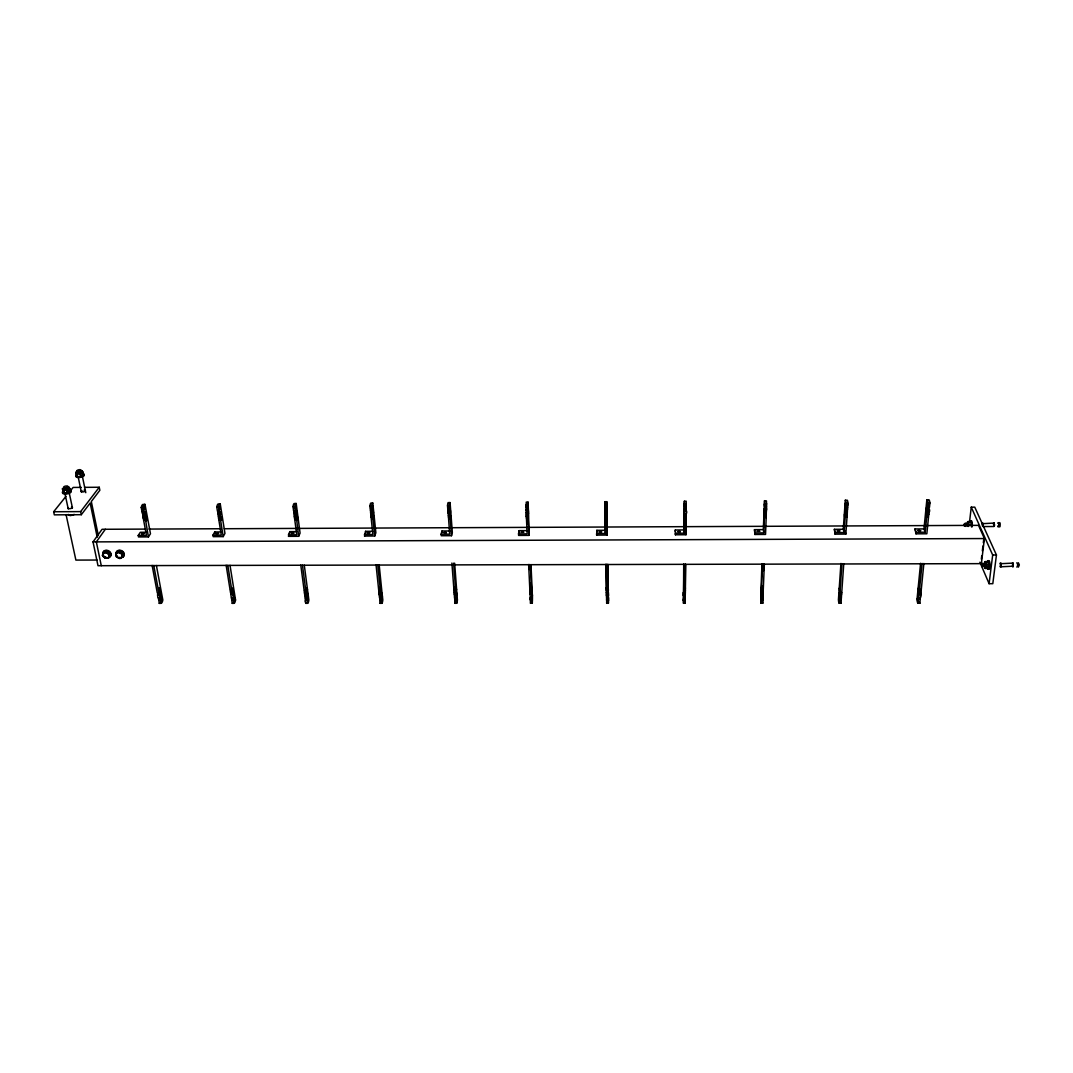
<?xml version="1.0" encoding="UTF-8"?>
<svg xmlns="http://www.w3.org/2000/svg" width="1073" height="1073" viewBox="0 0 1073 1073"><rect width="100%" height="100%" fill="white"/><g stroke="black" fill="none" stroke-linecap="round" stroke-linejoin="round"><path stroke-width="1.5" d="M604.944 509.997L604.931 501.735L606.741 501.681L606.768 512.505M604.984 501.695L604.971 507.542M604.904 505.705L604.944 504.042L605.078 507.583M606.755 510.976L606.795 508.991L606.701 509.983M606.661 505.691L606.701 504.028L606.835 507.556M606.741 599.177L606.701 600.893L606.594 597.835L608.297 597.929L608.203 592.993M606.862 511.217L606.916 512.559M761.159 598.358L760.998 603.254L762.769 603.254L762.89 598.291M683.541 598.546L683.461 600.867L683.595 592.765M684.413 514.544L684.373 515.898M526.132 510.547L526.092 509.541M527.876 510.533L527.836 509.554L526.025 509.514L526.266 502.11L528.064 502.151L528.479 512.317M528.64 564.532L529.982 592.739L532.06 592.229L532.449 595.931L532.315 603.12L530.478 603.281L530.29 597.876L531.98 597.876L532.288 600.92L532.288 597.5L532.154 598.774M532.02 598.68L532.168 603.281M606.701 510.212L606.755 514.557L604.998 514.571L604.944 510.225M608.311 598.788L608.364 603.267L606.661 603.267L606.728 597.969M608.351 598.747L608.391 597.473L608.404 603.214M675.293 531.537L675.306 529.995L684.064 529.955L684.239 533.201L675.44 533.241L675.427 534.783L685.982 534.743L686.09 513.94L685.982 534.743M686.023 515.563L686.197 514.061L686.184 515.214M686.143 516.448L686.09 518.111L686.023 516.649M686.237 509.232L686.17 501.185L684.359 501.225L684.319 507.1L684.319 505.477M530.478 598.774L530.612 600.92M531.98 589.801C531.859 582.612 531.376 595.193 532.141 589.345L530.987 564.639M532.101 589.868L532.396 596.011M606.567 595.247L606.607 596.253L606.607 592.175L606.714 595.381M847.496 508.441L847.576 507.703M526.387 516.033C524.617 511.472 529.083 507.972 528.023 514.973L526.36 515.027M526.521 516.167C526.628 523.678 527.219 511.083 526.36 516.542L527.178 533.844L518.541 533.885L518.608 535.414L528.976 535.373L528.587 513.363M683.716 564.17L683.501 603.267L685.231 603.267L685.258 598.546M684.064 529.955L684.467 508.803M683.514 603.267L683.555 599.19L685.271 599.284L685.191 600.813L685.218 592.122L685.124 595.703M685.66 564.291L685.352 592.631L683.622 592.631L683.917 564.17M684.239 533.201L684.266 514.597M684.44 514.155C681.878 508.763 688.638 508.91 686.21 514.155C682.589 511.767 684.99 521.585 684.252 516.126M684.359 501.225L684.48 508.669L686.251 508.656M685.339 589.131C685.204 583.055 685.271 595.207 685.231 589.131L685.446 564.277M604.904 509.085L606.661 509.071L606.741 501.681M448.031 510.775L449.694 534.166L441.124 534.206L441.244 535.735L451.518 535.695L452.337 532.476L450.083 502.607L448.366 502.62A6.317 0.872 89.6 0 0 447.521 505.745L447.843 509.957L449.694 509.983L449.748 510.748M683.421 595.703L683.501 592.122L683.541 595.944M686.184 512.076L686.184 509.514L686.251 510.185M685.124 598.278L685.164 597.433L685.271 598.935M685.325 592.765L685.231 596.212L685.178 590.767M685.339 590.163L685.312 590.915M928.373 514.664L927.984 516.904L927.609 515.939M928.682 503.599L929.057 505.759L929.392 503.854M608.297 598.144L608.404 600.893L607.881 564.465M608.404 595.582L608.297 592.175L608.418 595.756M965.284 525.26L965.284 524.456M971.91 524.161L971.789 526.521M971.937 524.791L971.87 526.011M605.159 512.572L605.051 509.004L605.36 533.522L596.642 533.563L596.668 535.105L607.13 535.065L606.781 514.517M606.714 594.737L606.513 587.159L606.634 590.861M981.808 564.21L981.822 565.86M981.875 564.72L981.782 565.458M981.943 564.183L982.13 563.365L982.439 566.155M994.43 524.161L994.403 525.743M605.065 505.933L605.065 507.288M762.89 598.278L764.352 564.103M766.109 505.987L765.599 516.878M967.189 524.187L967.819 521.652L970.971 521.545L971.427 524.724L968.999 524.737L968.543 521.558M683.555 597.902L685.191 597.943M293.881 511.62L294.284 516.18L296.242 516.368L298.643 536.299L288.543 536.339L289.817 531.645L296.805 531.618M295.585 511.606L295.987 516.18M530.29 589.815C530.639 595.354 529.821 580.117 530.089 591.25M530.424 589.868L530.142 582.733M530.33 598.895L530.599 597.5M606.781 601.725L606.701 603.214M528.345 512.17C527.903 517.763 527.983 502.419 528.546 513.457M606.567 597.782L606.58 592.242M984.478 564.143C984.799 559.851 986.221 562.104 986.476 564.934C986.288 567.617 984.974 570.313 984.491 565.981M606.795 516.126L605.038 516.14L605.36 533.522M754.48 529.66L754.949 532.905L763.828 532.879L763.319 529.619L754.48 529.66L754.896 534.461L765.545 534.421L766.283 514.799M605.038 516.14L605.145 514.316L605.185 515.013M604.984 507.395L605.011 512.518M754.896 534.461L754.949 532.905M761.978 563.647L760.797 594.844M763.319 529.619L764.513 500.702L766.457 500.917L766.605 508.2L764.808 508.2L764.553 500.715M762.983 597.715L761.253 597.768L761.374 593.53M760.931 594.643L761.106 596.172L762.608 563.808M763.828 532.879L764.499 514.812M764.352 514.946L764.177 513.484L764.164 517.682L764.714 509.353M762.836 585.791L762.836 596.172L762.809 592.055L762.662 594.643M763.44 570.769L763.708 564.09M766.149 514.946L765.961 513.484L765.948 517.669L766.511 509.34M158.67 598.949C155.518 593.181 160.239 589.949 159.89 598.05L158.308 597.996M160.293 598.949L160.038 597.929M142.454 512.438L143.017 516.971L145.083 517.334L148.423 536.902L138.497 536.943L138.216 535.454L140.308 532.288L146.894 532.262M218.329 512.545L218.382 514.115M606.688 510.641L604.931 510.627M527.782 509.46L528.064 502.151M607.13 535.065L606.916 512.907M684.333 508.91L684.359 512.746M684.266 512.586L684.413 503.572L684.467 505.249M686.184 506.939L686.197 503.599M766.524 508.347L766.498 509.232M142.173 507.891L142.159 508.79M449.051 512.532L449.051 513.404M596.668 535.105L596.843 530.33L605.521 530.29M608.203 592.819L607.667 564.478M608.19 592.604L606.473 592.685L605.937 564.344M606.527 591.183L606.151 564.344M526.32 509.97L526.32 512.934M834.365 529.311L835.089 534.139L845.832 534.099L847.174 514.906C848.233 512.465 844.357 512.518 845.376 514.906L844.143 532.543L835.183 532.584L834.365 529.311L843.284 529.271L844.143 532.543M835.089 534.139L835.183 532.584M840.924 563.459L838.429 599.753A6.25 0.832 89.5 0 0 839.247 603.241L840.991 603.241L841.742 592.511L839.998 592.511L839.636 597.741L841.38 597.715M843.284 529.271L845.283 500.273L847.08 500.259A6.465 0.899 90 0 1 847.978 503.438L847.67 507.744L845.859 507.73M839.247 603.241L839.529 597.701M839.958 592.43L841.997 563.62M845.484 513.323L845.739 507.824M845.873 507.757L846.168 503.452A6.465 0.899 90 0 0 845.283 500.273M920.969 589.453L920.594 590.995L920.205 589.453M841.742 592.511L843.767 563.687M847.281 513.31L847.496 508.682M606.929 513.042L605.199 512.961M370.587 511.593L370.561 510.533M372.304 511.58L372.277 510.574M604.998 514.571L605.159 518.514L605.038 514.96M380.231 594.885L379.762 596.32L379.507 594.898M964.707 524.684L965.164 524.321M965.19 525.166L965.204 525.985M993.464 524.348L993.92 522.725L994.363 524.71M994.363 525.166L994.322 526.186M1013.18 565.377L1013.14 566.45M1013.234 565.994L1013.194 563.808M847.12 503.626C847.643 500.313 847.818 508.213 847.134 505.41M766.524 506.08L766.283 505.866M914.974 528.962L916.007 533.817L926.844 533.777L928.775 514.49C929.822 512.009 926.026 512.129 926.951 514.49L925.194 532.208L916.154 532.248L914.974 528.962L923.974 528.922L925.194 532.208M916.007 533.817L916.154 532.248M449.735 511.191L449.989 515.375L448.38 515.429M762.46 595.917L762.527 594.844M920.58 563.271L916.986 599.727A6.277 1.18 89.3 0 0 918.153 603.227L919.91 603.227L920.312 597.661M923.974 528.922L926.844 499.79L928.668 499.777A6.492 1.274 -89.9 0 1 929.915 502.969L929.486 507.301L927.541 507.247M918.153 603.227L918.528 597.701L920.46 597.701C923.531 590.821 916.704 590.915 918.703 597.701M919.226 592.457L922.096 563.432M927.112 512.894C924.913 507.449 931.927 507.542 928.936 512.894M927.649 507.288L928.091 502.982A6.492 1.274 -90 0 0 926.844 499.79M920.983 592.457L923.88 563.486M454.644 563.177L457.393 599.887A6.116 0.805 -89.9 0 1 456.629 603.294L454.952 603.294L454.657 597.876M531.926 597.795L530.357 564.666M530.236 597.795L529.995 592.658M231.714 599.11L231.486 597.916M233.351 599.11L233.176 597.916M447.964 505.383L447.964 507.864M528.976 535.373L528.023 514.973M969.576 521.693L971.253 507.167L974.767 507.153L996.441 554.982L992.807 583.685L989.091 583.685L979.904 562.212M526.293 507.569L526.293 505.088M217.806 512.425L217.752 511.365M219.482 512.411L219.308 511.15M981.352 559.113L981.755 555.827M982.345 550.918L982.935 545.996M983.337 542.723L983.726 539.451M224.324 528.734L978.509 525.354L984.41 538.552L981.366 563.647L97.992 565.712L93.029 541.892L102.083 529.284L145.552 529.096M232.291 598.493L232.291 600.169M987.656 568.462L988.595 568.408L989.038 564.921L988.515 561.514L985.027 561.595M989.091 583.685L992.686 554.996L971.253 507.167M531.98 599.338L530.303 599.311M158.67 598.975L159.26 603.334L160.883 603.334A6.022 2.025 -89.4 0 0 162.828 599.981L156.403 565.525M160.293 598.975L160.883 603.334M159.327 598.519L159.314 600.196M456.629 603.294L456.32 597.876M530.759 602.436L530.531 603.281M965.177 525.448L965.137 526.239M965.284 524.08L965.74 523.141L965.874 526.454M371.66 513.498L371.204 514.343L370.976 513.31M764.741 508.226L764.714 509.246M846.436 513.404L846.624 517.307L846.731 513.283M847.134 511.593L847.107 507.891M982.56 526.239L981.943 523.101M518.541 533.885L519.064 530.666L527.675 530.625M982.399 565.578L982.171 566.651L981.956 565.86M305.376 599.257L305.376 598.117M307.026 599.257L307.052 598.278M993.585 524L993.933 523.074L994.295 523.865M988.541 566.048L988.112 567.174M454.161 592.806L454.55 597.916L456.226 597.916L455.918 592.712L454.161 592.806L451.894 563.057M766.377 513.739L764.593 513.739M999.862 563.915C1001.069 559.999 1001.23 569.817 999.888 566.088M1012.241 563.875L1012.711 563.124L1000.76 563.701M305.255 593.007L305.242 595.837M532.02 592.309L532.06 596.306M763.131 592.564L761.468 592.578M451.518 535.695L450.016 515.308M968.517 526.414L968.999 524.737M456.333 599.364L454.67 599.338M380.754 596.011L382.404 596.011L382.806 599.914A6.089 1.113 -89.8 0 1 381.733 603.308L380.083 603.308L379.748 598.519M927.501 507.328L927.434 508.562M230.856 594.281C230.588 590.043 234.799 595.461 233.015 598.01L231.392 598.01L230.816 594.415L232.439 594.415M928.722 511.164L928.682 507.449M379.024 592.779L379.52 597.943L381.183 597.943L380.808 592.859L378.984 592.859L376.06 564.894M449.694 511.499L447.978 511.486M212.95 535.145L221.293 535.105L218.557 518.111C217.578 515.751 221.132 515.724 220.247 518.098L223.197 536.607L213.192 536.648L212.95 535.145L214.734 531.98L221.387 531.94M967.98 526.454L967.739 523.087L967.484 526.253M441.124 534.206L441.982 531.001L450.512 530.961M372.613 531.296L365.571 531.323L364.552 536.044L374.745 536.004L372.277 511.794L370.534 511.928L370.936 515.791L372.72 515.684M364.391 534.515L372.881 534.488L370.936 515.791M982.613 523.678L993.933 523.074M983.136 526.307L982.989 523.168M982.56 563.674C983.753 561.555 983.445 569.039 982.506 565.994M994.255 525.958L993.611 526.32M997.742 523.141C999.312 520.257 998.923 529.914 997.689 526.078M999.164 523.141C1000.733 520.244 1000.331 529.901 999.097 526.065M381.733 603.308L381.411 598.519M379.668 599.391L381.331 599.391M307.012 598.063L305.134 597.983L300.775 565.069M304.289 565.176L308.353 596.052L306.704 596.052M306.798 597.956L306.315 592.913L304.464 592.913M305.255 590.915L304.799 591.438L304.517 590.499M1013.073 566.195L1001.109 566.772L1000.707 565.9M233.257 599.418L231.62 599.458L232.237 603.334L233.874 603.334L233.297 599.324M288.342 534.837L296.752 534.797L294.284 516.18M294.538 510.936L294.525 514.517M374.745 536.004L375.872 532.798L372.8 503.076L371.084 503.076A6.29 1.207 89.5 0 0 369.93 506.188L370.373 510.372L372.277 510.56M364.552 536.044L365.343 533.911M449.077 519.064L449.077 515.469M449.6 509.89L449.252 505.732A6.317 0.858 89.6 0 1 450.083 502.607M102.418 555.331L104.416 551.374L108.038 551.361L110.425 554.191L109.191 557.021L108.427 558.134L106.522 558.282L103.518 556.874L102.418 555.331L104.416 551.374M108.427 558.134L110.425 554.191M218.557 518.111L220.247 518.098M219.455 516.542L219.429 520.097M295.477 512.331L293.787 512.317M144.748 516.891L143.876 511.566M381.612 596.306C383.128 589.399 379.171 595.421 382.404 596.011M298.643 536.299L300.078 533.12L296.202 503.519L294.498 503.532A6.264 1.529 89.5 0 0 293.023 506.63L293.573 510.802L295.316 510.721M379.265 587.467L379.346 591.438M288.543 536.339L289.817 531.645M138.216 535.454L146.478 535.414L143.017 516.971M981.996 563.982L982.425 564.988M371.768 515.577L371.754 519.573M370.695 505.423L370.681 508.803M223.197 536.607L224.954 533.429L220.26 503.975L218.584 503.988A6.237 1.851 89.4 0 0 216.786 507.073L217.457 511.217L219.147 511.204L218.476 507.06A6.237 1.851 89.4 0 1 220.26 503.975M306.113 592.913L302.452 565.203M1016.842 562.748L1017.861 564.881L1016.896 567.148M1018.331 562.748L1019.35 564.881L1018.384 567.148M143.97 513.149L142.307 513.135M148.423 536.902L150.475 533.75L145.003 504.417L143.339 504.431A6.21 2.173 89.3 0 0 141.234 507.502L142.012 511.633L143.728 511.58M372.09 510.346L371.647 506.174A6.29 1.194 89.5 0 1 372.8 503.076M122.738 556.9L123.475 555.787L122.832 552.515L119.371 550.892L115.804 553.655L116.461 556.914L119.921 558.537L122.738 556.9L122.081 553.628L122.832 552.515M119.921 558.537L120.672 557.424M116.461 556.914L117.212 555.801M115.804 553.655L119.371 550.892M104.805 558.148L105.57 557.021M103.638 552.488L107.273 552.474L108.038 551.361M105.328 529.271L96.342 541.878L101.278 565.712M65.936 496.397L53.65 511.754L54.334 514.852L81.307 514.705L90.159 503.049L97.214 537.238M81.307 514.705L80.649 511.606L99.239 487.249L84.539 487.357M70.04 491.273L73.112 487.437L81.28 487.383M158.938 593.02L153.788 565.551M454.416 587.32L454.416 591.384M840.669 597.42L840.695 600.759M62.435 488.845L63.119 490.281L66.821 490.254L69.839 488.792L70.429 491.568L67.411 493.044L63.709 493.07L62.435 488.845L64.608 487.571M75.781 472.442L76.465 473.823L80.099 473.783L83.023 472.388L83.587 475.124L80.663 476.519L77.041 476.546L75.781 472.442L77.886 471.221M380.379 597.581L380.379 600.96M993.974 526.508L982.935 526.561M920.084 596.092L920.151 592.001M987.898 562.547L988.434 563.419M988.756 562.547L989.373 563.875M988.273 567.443L987.737 566.557M1001.109 566.772L1001.069 563.137M1012.563 562.842L1013.046 563.633M306.328 600.92L306.341 597.661M1012.899 567.04L1012.349 565.873M231.138 591.558L230.561 589.56M73.702 514.664L70.362 515.429L68.189 514.691M295.585 520.003L295.612 516.033M142.213 511.566L142.454 512.425M970.971 521.545L967.698 521.733M987.576 561.595L988.515 561.514M760.998 603.254L761.079 592.055L761.24 593.584M762.769 603.254L762.366 601.269M141.234 507.502L142.897 507.489A6.21 2.159 89.3 0 1 145.003 504.417M216.786 507.073L218.476 507.06M293.023 506.63L294.726 506.617A6.264 1.529 89.5 0 1 296.202 503.519M369.93 506.188L371.647 506.174M447.521 505.745L449.252 505.732M525.824 505.289L527.567 505.276M604.823 504.833L606.58 504.833M684.534 504.377L686.318 504.364M764.982 503.921L766.779 503.908M846.168 503.452L847.978 503.438M928.091 502.982L929.915 502.969M53.65 511.754L80.649 511.606M764.754 509.796L766.538 509.782M845.752 509.353L847.563 509.313M605.172 511.405L606.916 511.392M143.299 518.487L144.962 518.487M294.485 517.722L296.188 517.709M371.097 517.334L372.8 517.32M448.38 516.931L450.097 516.931M526.36 516.542L528.09 516.529M684.426 515.737L686.197 515.724M764.526 515.322L766.323 515.308M845.376 514.906L847.174 514.906M926.951 514.49L928.775 514.49M148.906 529.069L220.971 528.748M93.029 541.892L984.41 538.552M992.686 554.996L996.441 554.982M97.039 560.039L75.888 560.093L66.057 514.584M986.476 564.934L989.038 564.921M985.108 568.475L988.595 568.408M305.859 589.56L307.495 589.56M454.939 589.426L456.615 589.426M157.597 594.455L159.206 594.455M304.652 594.362L306.301 594.362M379.145 594.308L380.808 594.308M454.268 594.268L455.945 594.268M530.049 594.214L531.739 594.214M606.5 594.16L608.203 594.16M683.608 594.107L685.339 594.107M761.401 594.066L763.144 594.053M839.891 594.013L841.648 594.013M919.065 593.959L920.835 593.959M158.536 599.485L160.159 599.485M606.594 599.311L608.297 599.311M761.2 599.23L762.93 599.23M839.529 599.23L841.272 599.203M918.555 599.203L920.312 599.203M233.914 599.968L235.537 599.955L230.024 565.35M455.73 599.887L457.393 599.887M307.482 603.321C309.198 597.943 302.921 598.144 305.845 603.321L307.482 603.321A6.062 1.422 -89.7 0 0 308.863 599.941L308.353 596.052M81.32 470.832L83.023 472.388M69.839 488.792L69.155 487.37L67.25 487.115A3.286 1.261 -10.1 0 1 68.712 488.805A3.286 1.261 -10.1 0 1 63.575 489.664A3.286 1.261 -10.1 0 1 64.702 487.518M122.081 553.628L118.62 552.005M926.589 511.472L926.656 507.234L926.16 516.918L926.12 512.653M382.337 596.119L379.198 565.002M109.661 555.304L107.273 552.474M293.694 510.708L293.881 511.593M295.383 510.708L295.585 511.593M1012.845 562.815L1013.194 564.908M988.206 562.52L988.515 563.875M447.91 509.863L448.031 510.761M83.587 475.124L82.326 471.02M70.429 491.568L69.155 487.37M981.969 566.45L981.916 565.619M964.788 526.307L964.694 524.979M685.204 603.2L685.111 601.712M844.961 530.827L845.832 534.099M63.119 490.281L63.709 493.07M66.821 490.254L67.411 493.044M64.93 493.54L68.243 508.951M67.854 486.431L68.511 489.516M69.168 492.601L72.454 507.998M76.934 470.98L77.618 474.212M78.289 477.445L81.32 491.997M76.465 473.823L77.041 476.546M82.42 476.546L85.773 492.695M80.099 473.783L80.663 476.519M98.34 535.655L91.312 501.52L99.856 490.281L99.239 487.249M608.337 590.834L608.217 587.159L608.311 590.432M142.897 507.489L143.675 511.62M152.125 565.417L157.315 593.02M214.734 531.98L214.989 533.482M219.992 516.569L219.442 512.612L217.698 512.746L218.315 516.582M227.798 565.377L232.211 592.967M226.135 565.243L230.574 592.967M606.795 508.991L606.916 512.746M294.726 506.617L295.276 510.788M971.843 523.597L971.83 524.268M365.571 531.323L365.732 532.838M377.763 565.015L380.647 592.859M441.982 531.001L442.103 532.516M453.597 563.191L455.837 592.806M448.89 509.662L449.091 512.237M519.064 530.666L519.144 532.195M526.923 514.946L527.38 524.348M529.271 564.532L529.512 569.495M675.306 529.995L675.427 534.783M965.204 524.871L964.935 523.356L964.359 526.052L964.332 523.798L964.614 525.394M685.178 589.198L685.231 590.163M606.929 514.651L606.902 518.5L606.795 514.758M606.714 595.756L606.553 594.75M596.843 530.33L596.87 531.873M160.4 602.516A6.022 2.039 -89.4 0 1 159.26 603.334M158.254 595.032A1.985 0.671 -89.4 0 1 158.254 593.999M143.205 514.96A2.052 0.711 89.3 0 1 143.219 512.062M144.319 520.472A2.039 0.711 89.4 0 1 143.97 518.661A2.039 0.711 89.4 0 1 144.345 516.931M306.65 602.49A6.062 1.435 -89.7 0 1 305.845 603.321M233.217 602.503A6.036 1.73 -89.5 0 1 232.237 603.334M235.537 599.955A6.049 1.73 -89.5 0 1 233.874 603.334M919.91 603.227A6.29 1.194 89.3 0 1 919.038 601.658M455.475 602.127A6.116 0.818 -89.9 0 1 454.952 603.294M380.714 602.476A6.089 1.127 -89.8 0 1 380.083 603.308M840.991 603.241A6.25 0.845 89.5 0 1 840.521 602.382M84.07 490.146A2.119 0.832 -10 0 1 85.035 491.233A2.119 0.832 -10 0 1 81.87 491.863A2.119 0.832 -10 0 1 82.004 490.562M71.515 506.872A2.173 0.858 -10.4 0 1 72.092 507.891A2.173 0.858 -10.4 0 1 69.53 508.696A2.173 0.858 -10.4 0 1 68.068 507.972M116.3 553.802A4.185 3.393 27.8 0 1 119.21 550.221A4.185 3.393 27.8 0 1 124.052 553.145A4.185 3.393 27.8 0 1 121.987 557.236M116.367 555.09A4.198 3.393 27.8 0 1 119.304 550.57A4.198 3.393 27.8 0 1 124.039 555.063A4.198 3.393 27.8 0 1 118.66 557.263M103.424 554.768A4.198 3.38 28.1 0 1 105.328 550.369A4.198 3.38 28.1 0 1 110.693 552.877A4.198 3.38 28.1 0 1 108.789 557.276M104.524 556.726A4.198 3.38 28.1 0 1 104.765 550.838A4.198 3.38 28.1 0 1 110.814 554.486A4.198 3.38 28.1 0 1 105.462 557.303M107.595 552.38A2.441 1.972 28.1 0 1 108.588 553.145M108.923 553.655A2.441 1.972 28.1 0 1 109.017 555.237M107.944 552.93A2.092 1.69 28.1 0 1 108.333 553.292M82.42 474.87A2.481 0.952 -9.8 0 1 81.025 475.862M82.406 475.741A2.481 0.952 -9.8 0 1 81.146 476.479M82.353 473.448A4.252 1.623 -9.8 0 1 83.426 475.58A4.252 1.623 -9.8 0 1 77.578 476.855A4.252 1.623 -9.8 0 1 76.518 474.722M83.292 474.239A4.252 1.623 -9.8 0 1 83.09 476.479A4.252 1.623 -9.8 0 1 77.417 477.431A4.252 1.623 -9.8 0 1 76.639 475.339M81.119 470.806A3.192 1.207 -9.7 0 1 81.575 472.603A3.192 1.207 -9.7 0 1 76.76 473.166A3.192 1.207 -9.7 0 1 77.98 471.168M80.931 471.315A2.133 0.805 -9.7 0 1 80.69 472.496A2.133 0.805 -9.7 0 1 77.725 472.844A2.133 0.805 -9.7 0 1 77.967 471.651M82.044 474.695A2.133 0.805 -9.8 0 1 80.877 475.755M68.35 492.118A2.548 0.993 -10.2 0 1 65.869 492.668M69.209 491.045A2.548 0.993 -10.2 0 1 69.235 491.3M69.369 491.93A2.548 0.993 -10.2 0 1 69.235 492.212M67.934 492.976A2.548 0.993 -10.2 0 1 64.581 492.99M69.209 489.825A4.372 1.69 -10.2 0 1 70.04 492.212A4.372 1.69 -10.2 0 1 63.683 493.285A4.372 1.69 -10.2 0 1 63.964 490.71M69.343 490.441A4.372 1.69 -10.2 0 1 70.603 492.52A4.372 1.69 -10.2 0 1 65.037 494.063A4.372 1.69 -10.2 0 1 62.824 492.252M63.347 491.769A4.372 1.69 -10.2 0 1 64.098 491.327M74.171 514.369A3.246 1.301 -10.5 0 1 70.442 515.442A3.246 1.301 -10.5 0 1 68.337 514.41M67.304 487.585A2.186 0.845 -10.1 0 1 67.72 488.765A2.186 0.845 -10.1 0 1 64.541 489.301A2.186 0.845 -10.1 0 1 64.675 488.027M68.122 492.051A2.186 0.845 -10.2 0 1 65.99 492.52M971.105 520.955A4.131 0.939 89.9 0 1 972.098 522.229A4.131 0.939 89.9 0 1 972.218 526.803M969.885 522.122A4.131 0.939 89.9 0 1 971.105 521.505A4.131 0.939 89.9 0 1 971.414 526.803M967.081 524.241A3.098 0.697 89.9 0 1 967.994 522.001A3.098 0.697 89.9 0 1 968.383 526.347M988.166 561.97A4.359 1.033 89.5 0 1 989.641 561.85A4.359 1.033 89.5 0 1 989.708 568.019A4.359 1.033 89.5 0 1 988.246 568.113M987.321 561.97A4.359 1.033 89.5 0 1 988.783 561.863A4.359 1.033 89.5 0 1 988.85 568.019A4.359 1.033 89.5 0 1 987.388 568.127M984.37 564.21A3.273 0.765 89.5 0 1 985.524 562.292A3.273 0.765 89.5 0 1 985.591 567.644A3.273 0.765 89.5 0 1 984.384 565.9M760.757 598.667C760.905 604.649 761.173 594.804 760.757 598.667M761.119 588.527C761.28 595.663 761.629 583.886 761.119 588.527M762.474 598.667C762.608 604.649 762.916 594.818 762.474 598.667M764.231 509.809C764.432 517.012 764.754 504.618 764.231 509.809M764.472 504.538C764.633 510.574 764.915 500.219 764.472 504.538M766.015 509.809C766.216 516.998 766.565 504.578 766.015 509.809M838.778 598.64C839.006 604.676 839.502 594.724 838.778 598.64M839.073 593.53C839.368 600.706 839.944 588.836 839.073 593.53M839.421 588.46C839.716 595.649 840.293 583.725 839.421 588.46M840.816 593.517C841.098 600.612 841.715 589.037 840.816 593.517M844.518 514.758C844.8 522.014 845.403 509.595 844.518 514.758M844.88 509.38C845.202 516.609 845.779 504.203 844.88 509.38M845.296 504.082C845.591 510.158 846.034 499.656 845.296 504.082M527.795 505.691C527.903 511.901 528.278 502.057 527.795 505.691M917.482 598.6C917.817 604.689 918.515 594.643 917.482 598.6M917.925 593.476C918.314 600.719 919.159 588.715 917.925 593.476M918.421 588.38C918.837 595.622 919.628 583.605 918.421 588.38M926.871 503.613C927.273 509.755 927.917 499.133 926.871 503.613M448.259 511.298C448.46 518.661 449.225 506.952 448.259 511.298M449.627 506.134C449.788 512.331 450.445 502.499 449.627 506.134M449.989 511.298C450.191 518.635 450.928 506.952 449.989 511.298M450.378 516.556C450.58 523.892 451.344 512.129 450.378 516.556M454.952 598.814C455.126 604.689 455.703 594.858 454.952 598.814M455.837 588.822C456.052 595.85 456.696 584.235 455.837 588.822M456.213 593.798C456.401 600.719 457.098 589.372 456.213 593.798M456.615 598.814C456.803 604.689 457.366 594.858 456.615 598.814M984.679 564.532C985.135 571.144 986.1 560.146 984.679 564.532M373.417 512.465C372.546 518.474 372.639 505.946 373.417 512.465M373.954 517.696C373.082 523.704 373.176 511.204 373.954 517.696M380.66 588.903C380.928 595.85 381.894 584.463 380.66 588.903M381.733 598.841C381.988 604.716 382.739 594.938 381.733 598.841M839.783 530.92L837.275 530.934L839.783 530.92M372.157 506.577C372.371 512.733 373.324 502.982 372.157 506.577M306.127 588.97C306.516 595.998 307.656 584.342 306.127 588.97M306.771 593.906C307.16 600.907 308.3 589.251 306.771 593.906M307.482 598.868C307.777 604.689 308.823 595.046 307.482 598.868M295.383 507.019C295.652 513.149 296.859 503.465 295.383 507.019M295.987 512.129C296.309 519.399 297.744 507.878 295.987 512.129M296.685 517.347C297.047 524.67 298.334 512.934 296.685 517.347M232.224 589.037C232.64 596.025 234.169 584.49 232.224 589.037M233.015 593.959C233.485 600.96 234.853 589.278 233.015 593.959M233.874 598.895C234.276 604.783 235.416 594.965 233.874 598.895M219.281 507.449C219.657 513.659 220.971 503.747 219.281 507.449M220.005 512.545C220.475 519.895 222.017 508.119 220.005 512.545M220.837 517.736C221.306 525.073 222.835 513.296 220.837 517.736M160.883 598.922C161.366 604.81 162.68 594.965 160.883 598.922M145.016 508.522C143.648 513.618 143.836 502.996 145.016 508.522M369.742 532.758L367.342 533.053L369.742 532.758M759.671 531.256L757.189 531.269L759.671 531.256M293.814 533.08L291.413 533.375L293.814 533.08M680.295 531.591L677.828 531.604L680.295 531.591M218.543 533.388L216.129 533.683L218.543 533.388M601.604 531.926L599.177 531.94L601.604 531.926M143.943 533.71L141.515 534.005L143.943 533.71M523.624 532.248L521.21 532.262L523.624 532.248M446.341 532.57L443.94 532.584L446.341 532.57M920.621 530.733L918.072 530.438L920.621 530.733M160.065 591.049A1.998 0.671 -89.5 0 0 159.797 587.709A1.998 0.671 -89.5 0 0 158.952 590.15A1.998 0.671 -89.5 0 0 160.065 591.049M160.977 595.917A1.985 0.671 -89.4 0 0 160.709 592.591A1.985 0.671 -89.4 0 0 159.864 595.032A1.985 0.671 -89.4 0 0 160.977 595.917M144.775 512.465A2.052 0.711 89.3 0 0 145.365 515.63A2.052 0.711 89.3 0 0 146.008 512.653A2.052 0.711 89.3 0 0 144.775 512.465M145.74 517.642A2.039 0.711 89.4 0 0 146.33 520.794A2.039 0.711 89.4 0 0 146.974 517.816A2.039 0.711 89.4 0 0 145.74 517.642M116.407 556.163A3.152 2.548 27.8 0 0 121.625 557.356A3.152 2.548 27.8 0 0 119.398 552.863A3.152 2.548 27.8 0 0 116.407 556.163M103.182 556.203A3.152 2.535 28.1 0 0 108.4 557.397A3.152 2.535 28.1 0 0 106.147 552.903A3.152 2.535 28.1 0 0 103.182 556.203M77.819 471.382A2.133 0.805 -9.7 0 0 81.105 470.296A2.133 0.805 -9.7 0 0 78.101 469.934A2.133 0.805 -9.7 0 0 77.819 471.382M64.487 487.786A2.186 0.845 -10.1 0 0 67.881 486.646A2.186 0.845 -10.1 0 0 64.809 486.27A2.186 0.845 -10.1 0 0 64.487 487.786"/></g></svg>
